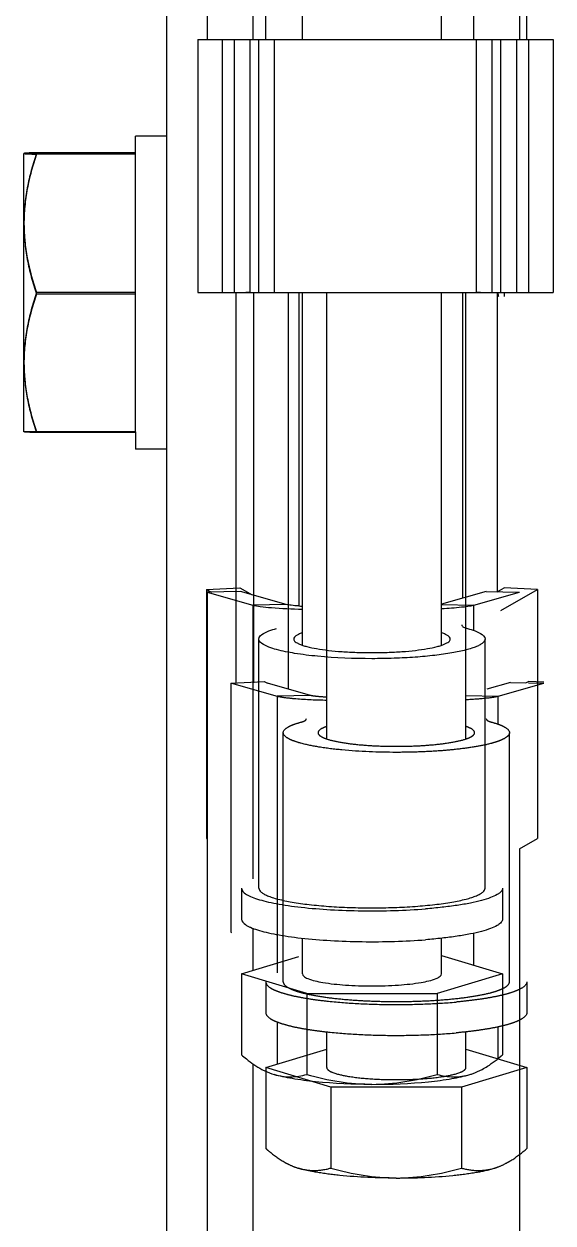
# Model space of a CAD drawing. Header units: millimetres. Extents: x 324 to 7054, y -67 to 2159.
# Drawn here: x 1455.8 to 1486.2, y 1458.5 to 1527.4 of the extents above; entities that cross this region are included whole.
import ezdxf

# ---------------------------------------------------------------- set-up
doc = ezdxf.new("R2010")
doc.units = ezdxf.units.MM
doc.header["$LTSCALE"] = 153.67
doc.linetypes.add('CENTER', pattern=[0.6, 0.375, -0.075, 0.075, -0.075])
doc.linetypes.add('DOT', pattern=[0.2, 0.1, -0.1])
doc.layers.get('0').update_dxf_attribs({"linetype": 'CONTINUOUS'})
doc.layers.add('00_BUW_DATUM', color=7, linetype='CONTINUOUS')
doc.layers.add('02___PRT_ALL_AXES', color=7, linetype='CONTINUOUS')

msp = doc.modelspace()

# ---------------------------------------------------------------- linework, layer by layer
at = {"linetype": 'Continuous'}
for p, q in [((1465.83046, 1526.51699), (1465.83046, 1511.97699)), ((1465.83046, 1526.51699), (1471.83471, 1526.51699)), ((1467.93777, 1511.97699), (1467.93777, 1526.51699)), ((1468.83476, 1511.97699), (1468.83476, 1526.51699)), ((1479.83471, 1526.51699), (1484.83905, 1526.51699)), ((1481.83476, 1511.97699), (1481.83476, 1526.51699)), ((1482.73174, 1526.51699), (1482.73174, 1511.97699)), ((1484.83905, 1526.51699), (1484.83905, 1511.97699)), ((1462.23476, 1519.54033), (1462.23476, 1519.97699)), ((1462.23476, 1511.53649), (1462.23476, 1512.42074)), ((1465.83046, 1511.97699), (1468.58955, 1511.97699)), ((1468.83476, 1511.97699), (1481.83476, 1511.97699)), ((1481.03476, 1511.97699), (1481.03476, 1494.42038)), ((1482.07996, 1511.97699), (1484.83905, 1511.97699)), ((1483.03476, 1511.97699), (1483.03476, 1494.79019)), ((1462.23476, 1503.97699), (1462.23476, 1504.42216)), ((1466.33046, 1494.92258), (1468.2461, 1495.02239)), ((1466.33046, 1494.92258), (1466.33047, 1480.60351)), ((1466.33046, 1494.92258), (1466.60651, 1494.76279)), ((1468.2461, 1495.02239), (1468.94782, 1494.61621)), ((1483.02277, 1494.79051), (1483.42341, 1495.02241)), ((1483.23174, 1493.7028), (1485.33905, 1494.9226)), ((1485.33905, 1494.9226), (1483.42341, 1495.02241)), ((1485.33905, 1494.9226), (1485.33907, 1480.60353)), ((1481.00434, 1492.87989), (1481.00805, 1492.84858)), ((1469.33477, 1477.75136), (1469.33476, 1492.07043)), ((1482.33477, 1477.75137), (1482.33476, 1492.07045)), ((1466.33047, 1480.60351), (1466.36484, 1480.58362)), ((1484.30467, 1480.00478), (1485.33907, 1480.60353)), ((1468.32923, 1472.82733), (1471.63476, 1473.82159)), ((1479.83478, 1473.88177), (1483.34033, 1472.82734)), ((1472.08198, 1471.69854), (1468.32923, 1472.82733)), ((1483.34033, 1472.82734), (1479.58753, 1471.69855)), ((1472.08198, 1471.69854), (1479.58753, 1471.69855))]:
    msp.add_line(p, q, dxfattribs=at)
at = {"linetype": 'CENTER'}
for p, q in [((1467.23046, 1526.51699), (1467.23046, 1511.97699)), ((1467.23046, 1526.51699), (1469.73689, 1526.51699)), ((1469.33777, 1511.97699), (1469.33777, 1526.51699)), ((1470.23476, 1511.97699), (1470.23476, 1526.51699)), ((1483.23476, 1511.97699), (1483.23476, 1526.51699)), ((1484.13174, 1526.51699), (1484.13174, 1511.97699)), ((1484.73689, 1526.51699), (1486.23905, 1526.51699)), ((1486.23905, 1526.51699), (1486.23905, 1511.97699)), ((1462.23476, 1519.48914), (1462.23476, 1519.94018)), ((1462.23476, 1511.46599), (1462.23476, 1512.33276)), ((1467.23046, 1511.97699), (1486.23905, 1511.97699)), ((1462.23476, 1503.93629), (1462.23476, 1504.38026)), ((1467.73046, 1489.53949), (1469.6461, 1489.6393)), ((1467.73046, 1489.53949), (1467.73047, 1475.22042)), ((1467.73046, 1489.53949), (1467.76162, 1489.52145)), ((1469.6461, 1489.6393), (1469.82446, 1489.53606)), ((1484.6767, 1489.55439), (1484.82341, 1489.63932)), ((1485.70812, 1489.59322), (1484.82341, 1489.63932)), ((1472.06146, 1487.46547), (1472.06517, 1487.49679)), ((1482.40434, 1487.4968), (1482.40805, 1487.46549)), ((1470.73477, 1472.36826), (1470.73476, 1486.68734)), ((1483.73477, 1472.36828), (1483.73476, 1486.68735)), ((1467.73047, 1475.22042), (1467.76484, 1475.20052)), ((1469.72923, 1467.44509), (1473.23478, 1468.49793)), ((1481.23478, 1468.49942), (1484.74033, 1467.4434)), ((1473.47776, 1466.31587), (1469.72923, 1467.44509)), ((1484.74033, 1467.4434), (1480.98332, 1466.31503)), ((1480.98332, 1466.31503), (1473.47776, 1466.31587))]:
    msp.add_line(p, q, dxfattribs=at)
at = {"linetype": 'DOT'}
for p, q in [((1462.23476, 1519.54033), (1462.23476, 1519.97699)), ((1462.23476, 1511.53649), (1462.23476, 1512.42074)), ((1462.23476, 1503.97699), (1462.23476, 1504.42216))]:
    msp.add_line(p, q, dxfattribs=at)
at = {"linetype": 'Continuous'}
for points, knots in [([(1469.33476, 1492.07043), (1469.33476, 1492.20653), (1469.58338, 1492.40016), (1469.93906, 1492.55261), (1470.20276, 1492.636), (1470.35057, 1492.67635)], [0, 0, 0, 0, 0.33454752, 0.62335594, 1, 1, 1, 1]), ([(1481.00805, 1492.84858), (1481.01213, 1492.83129), (1481.03921, 1492.7944), (1481.14223, 1492.72874), (1481.24308, 1492.69707), (1481.31894, 1492.67636)], [0, 0, 0, 0, 0.14582615, 0.35430269, 1, 1, 1, 1]), ([(1481.31894, 1492.67636), (1481.46674, 1492.63602), (1481.73041, 1492.55264), (1482.08609, 1492.40019), (1482.33469, 1492.2066), (1482.33475, 1492.0705)], [0, 0, 0, 0, 0.3766196, 0.6654397, 1, 1, 1, 1]), ([(1470.35057, 1491.46451), (1470.20276, 1491.50486), (1469.93906, 1491.58825), (1469.58338, 1491.7407), (1469.33476, 1491.93433), (1469.33476, 1492.07043)], [0, 0, 0, 0, 0.37664403, 0.66545244, 1, 1, 1, 1]), ([(1471.82158, 1492.42396), (1471.75, 1492.39946), (1471.62305, 1492.34956), (1471.44513, 1492.25613), (1471.33475, 1492.14363), (1471.33477, 1492.07042)], [0, 0, 0, 0, 0.3645103, 0.64723301, 1, 1, 1, 1]), ([(1471.33477, 1492.07042), (1471.33478, 1492.01199), (1471.40667, 1491.91865), (1471.53653, 1491.83561), (1471.68744, 1491.76378), (1471.87653, 1491.69619), (1472.20044, 1491.60377), (1472.69018, 1491.50487), (1473.36471, 1491.41136), (1474.13362, 1491.34169), (1474.96757, 1491.2986), (1475.54207, 1491.28897), (1475.83476, 1491.28897)], [0, 0, 0, 0, 0.03749834, 0.0654321, 0.10081177, 0.14384432, 0.19441179, 0.31679042, 0.46415101, 0.63130928, 0.81214926, 1, 1, 1, 1]), ([(1482.33475, 1492.0705), (1482.33476, 1492.03218), (1482.30666, 1491.94565), (1482.20246, 1491.83549), (1482.04282, 1491.73), (1481.82567, 1491.62804), (1481.55227, 1491.52975), (1481.08453, 1491.39655), (1480.37706, 1491.25349), (1479.40274, 1491.11847), (1478.29205, 1491.01781), (1477.08741, 1490.95557), (1476.25754, 1490.94165), (1475.83476, 1490.94165)], [0, 0, 0, 0, 0.01701453, 0.0383369, 0.06624434, 0.10158998, 0.14458089, 0.1951047, 0.31737342, 0.46460634, 0.63162091, 0.81230853, 1, 1, 1, 1]), ([(1475.83476, 1491.28897), (1476.12744, 1491.28897), (1476.70194, 1491.29861), (1477.53589, 1491.34169), (1478.3048, 1491.41136), (1478.97934, 1491.50488), (1479.46907, 1491.60378), (1479.79298, 1491.6962), (1479.98207, 1491.76379), (1480.13298, 1491.83562), (1480.26284, 1491.91866), (1480.33474, 1492.012), (1480.33475, 1492.07043)], [0, 0, 0, 0, 0.1878507, 0.3686907, 0.53584901, 0.68320966, 0.80558832, 0.85615578, 0.89918831, 0.93456795, 0.96250169, 1, 1, 1, 1]), ([(1480.33475, 1492.07043), (1480.33476, 1492.14365), (1480.22438, 1492.25614), (1480.04646, 1492.34957), (1479.91951, 1492.39947), (1479.84793, 1492.42397)], [0, 0, 0, 0, 0.35276715, 0.63548977, 1, 1, 1, 1]), ([(1475.83476, 1490.94165), (1474.791, 1490.94164), (1473.30248, 1490.99823), (1471.47517, 1491.21852), (1470.69183, 1491.37137), (1470.35057, 1491.46451)], [0, 0, 0, 0, 0.5672338, 0.8077594, 1, 1, 1, 1]), ([(1469.33478, 1477.75141), (1469.33477, 1477.71309), (1469.36287, 1477.62656), (1469.46707, 1477.5164), (1469.62671, 1477.41091), (1469.84386, 1477.30895), (1470.11726, 1477.21066), (1470.585, 1477.07746), (1471.29247, 1476.9344), (1472.26679, 1476.79939), (1473.37748, 1476.69873), (1474.58212, 1476.6365), (1475.41199, 1476.62257), (1475.83477, 1476.62257)], [0, 0, 0, 0, 0.01701453, 0.0383369, 0.06624434, 0.10158998, 0.14458088, 0.1951047, 0.31737341, 0.46460633, 0.6316209, 0.81230852, 1, 1, 1, 1]), ([(1475.83477, 1476.62257), (1476.25756, 1476.62257), (1477.08743, 1476.6365), (1478.29207, 1476.69873), (1479.40277, 1476.7994), (1480.37708, 1476.93441), (1481.08455, 1477.07748), (1481.55229, 1477.21068), (1481.8257, 1477.30896), (1482.04284, 1477.41093), (1482.20248, 1477.51642), (1482.30668, 1477.62658), (1482.33478, 1477.7131), (1482.33477, 1477.75143)], [0, 0, 0, 0, 0.18769122, 0.36837902, 0.53539402, 0.68262742, 0.80489626, 0.85541999, 0.89841064, 0.93375609, 0.96166332, 0.98298555, 1, 1, 1, 1]), ([(1471.83482, 1472.82733), (1471.83482, 1472.7754), (1471.93271, 1472.65065), (1472.32834, 1472.47111), (1473.14144, 1472.29264), (1474.37671, 1472.16352), (1475.3242, 1472.13269), (1475.83477, 1472.13269)], [0, 0, 0, 0, 0.03752156, 0.10068817, 0.31646394, 0.63108902, 1, 1, 1, 1]), ([(1475.83477, 1472.13269), (1476.34534, 1472.13269), (1477.29283, 1472.16352), (1478.52811, 1472.29264), (1479.34122, 1472.47112), (1479.73685, 1472.65066), (1479.83474, 1472.77541), (1479.83474, 1472.82734)], [0, 0, 0, 0, 0.36891052, 0.68353575, 0.89931181, 0.96247849, 1, 1, 1, 1])]:
    msp.add_open_spline(points, degree=3, knots=knots, dxfattribs=at)
at = {"linetype": 'CENTER'}
for points, knots in [([(1470.73476, 1486.68734), (1470.73476, 1486.82344), (1470.98338, 1487.01707), (1471.33906, 1487.16952), (1471.60276, 1487.25291), (1471.75057, 1487.29326)], [0, 0, 0, 0, 0.33454752, 0.62335594, 1, 1, 1, 1]), ([(1471.75057, 1487.29326), (1471.82643, 1487.31396), (1471.92728, 1487.34563), (1472.0303, 1487.41129), (1472.05738, 1487.44819), (1472.06146, 1487.46547)], [0, 0, 0, 0, 0.64569727, 0.85417383, 1, 1, 1, 1]), ([(1473.22158, 1487.04087), (1473.15, 1487.01637), (1473.02305, 1486.96647), (1472.84513, 1486.87304), (1472.73475, 1486.76054), (1472.73477, 1486.68732)], [0, 0, 0, 0, 0.3645103, 0.64723301, 1, 1, 1, 1]), ([(1481.73475, 1486.68734), (1481.73476, 1486.76056), (1481.62438, 1486.87305), (1481.44646, 1486.96648), (1481.31951, 1487.01637), (1481.24793, 1487.04088)], [0, 0, 0, 0, 0.35276715, 0.63548977, 1, 1, 1, 1]), ([(1482.40805, 1487.46549), (1482.41213, 1487.4482), (1482.43921, 1487.41131), (1482.54223, 1487.34565), (1482.64308, 1487.31398), (1482.71894, 1487.29327)], [0, 0, 0, 0, 0.14582615, 0.35430269, 1, 1, 1, 1]), ([(1482.71894, 1487.29327), (1482.86674, 1487.25293), (1483.13041, 1487.16954), (1483.48609, 1487.0171), (1483.73469, 1486.82351), (1483.73475, 1486.68741)], [0, 0, 0, 0, 0.3766196, 0.6654397, 1, 1, 1, 1]), ([(1471.75057, 1486.08142), (1471.60276, 1486.12177), (1471.33906, 1486.20516), (1470.98338, 1486.35761), (1470.73476, 1486.55124), (1470.73476, 1486.68734)], [0, 0, 0, 0, 0.37664403, 0.66545244, 1, 1, 1, 1]), ([(1472.73477, 1486.68732), (1472.73478, 1486.61393), (1472.84564, 1486.50124), (1473.02411, 1486.40774), (1473.15147, 1486.35776), (1473.22326, 1486.33323)], [0, 0, 0, 0, 0.35263144, 0.63547441, 1, 1, 1, 1]), ([(1473.22326, 1486.33323), (1473.45241, 1486.25495), (1474.00425, 1486.13102), (1474.93697, 1486.00445), (1476.04147, 1485.92415), (1476.82712, 1485.90587), (1477.23476, 1485.90588)], [0, 0, 0, 0, 0.17953197, 0.41757675, 0.69777783, 1, 1, 1, 1]), ([(1483.73475, 1486.68741), (1483.73476, 1486.64909), (1483.70666, 1486.56256), (1483.60246, 1486.4524), (1483.44282, 1486.34691), (1483.22567, 1486.24495), (1482.95227, 1486.14666), (1482.48453, 1486.01346), (1481.77706, 1485.8704), (1480.80274, 1485.73538), (1479.69205, 1485.63472), (1478.48741, 1485.57248), (1477.65754, 1485.55856), (1477.23476, 1485.55855)], [0, 0, 0, 0, 0.01701453, 0.0383369, 0.06624434, 0.10158998, 0.14458089, 0.1951047, 0.31737342, 0.46460634, 0.63162091, 0.81230853, 1, 1, 1, 1]), ([(1477.23476, 1485.90588), (1477.6424, 1485.90588), (1478.42804, 1485.92415), (1479.53255, 1486.00446), (1480.46528, 1486.13103), (1481.01711, 1486.25497), (1481.24626, 1486.33325)], [0, 0, 0, 0, 0.30222276, 0.58242424, 0.82046892, 1, 1, 1, 1]), ([(1481.24626, 1486.33325), (1481.31805, 1486.35778), (1481.44541, 1486.40775), (1481.62388, 1486.50126), (1481.73473, 1486.61394), (1481.73475, 1486.68734)], [0, 0, 0, 0, 0.36452472, 0.64736722, 1, 1, 1, 1]), ([(1477.23476, 1485.55855), (1476.191, 1485.55855), (1474.70248, 1485.61514), (1472.87517, 1485.83543), (1472.09183, 1485.98827), (1471.75057, 1486.08142)], [0, 0, 0, 0, 0.5672338, 0.8077594, 1, 1, 1, 1]), ([(1470.73478, 1472.36832), (1470.73477, 1472.33), (1470.76287, 1472.24347), (1470.86707, 1472.13331), (1471.02671, 1472.02782), (1471.24386, 1471.92586), (1471.51726, 1471.82757), (1471.985, 1471.69437), (1472.69247, 1471.55131), (1473.66679, 1471.4163), (1474.77748, 1471.31564), (1475.98212, 1471.25341), (1476.81199, 1471.23948), (1477.23477, 1471.23948)], [0, 0, 0, 0, 0.01701453, 0.0383369, 0.06624434, 0.10158998, 0.14458088, 0.1951047, 0.31737341, 0.46460633, 0.6316209, 0.81230852, 1, 1, 1, 1]), ([(1477.23477, 1471.23948), (1477.65756, 1471.23948), (1478.48743, 1471.25341), (1479.69207, 1471.31564), (1480.80277, 1471.41631), (1481.77708, 1471.55132), (1482.48455, 1471.69439), (1482.95229, 1471.82759), (1483.2257, 1471.92587), (1483.44284, 1472.02784), (1483.60248, 1472.13333), (1483.70668, 1472.24349), (1483.73478, 1472.33001), (1483.73477, 1472.36834)], [0, 0, 0, 0, 0.18769122, 0.36837902, 0.53539402, 0.68262742, 0.80489626, 0.85541999, 0.89841064, 0.93375609, 0.96166332, 0.98298555, 1, 1, 1, 1]), ([(1473.23482, 1467.44424), (1473.23481, 1467.39234), (1473.33261, 1467.26765), (1473.72793, 1467.08815), (1474.54044, 1466.90972), (1475.77494, 1466.78056), (1476.72186, 1466.74966), (1477.23217, 1466.7496)], [0, 0, 0, 0, 0.03752568, 0.10068687, 0.31643755, 0.63104918, 1, 1, 1, 1]), ([(1477.23217, 1466.7496), (1477.74301, 1466.74955), (1478.69105, 1466.7803), (1479.92711, 1466.90938), (1480.74081, 1467.0879), (1481.13674, 1467.26748), (1481.23474, 1467.39229), (1481.23474, 1467.44425)], [0, 0, 0, 0, 0.36887065, 0.68350931, 0.89931049, 0.9624826, 1, 1, 1, 1])]:
    msp.add_open_spline(points, degree=3, knots=knots, dxfattribs=at)
at = {"layer": '00_BUW_DATUM', "linetype": 'Continuous'}
for p, q in [((1471.83471, 1526.51699), (1471.83471, 1529.93722)), ((1479.83471, 1526.51699), (1479.83471, 1529.93723)), ((1462.23476, 1519.97699), (1462.23476, 1520.97699)), ((1464.03476, 1520.97699), (1462.23476, 1520.97699)), ((1455.83476, 1503.97699), (1455.83476, 1519.97699)), ((1455.83476, 1519.97699), (1462.23476, 1519.97699)), ((1462.23476, 1512.42074), (1462.23476, 1519.54033)), ((1462.23476, 1511.97699), (1456.54929, 1511.97699)), ((1471.83476, 1491.71734), (1471.83473, 1511.97699)), ((1479.83476, 1491.71736), (1479.83473, 1511.97699)), ((1462.23476, 1504.42216), (1462.23476, 1511.53649)), ((1462.23476, 1503.97699), (1455.83476, 1503.97699)), ((1462.23476, 1503.97699), (1462.23476, 1502.97699)), ((1464.03476, 1502.97699), (1462.23476, 1502.97699)), ((1468.33477, 1477.75135), (1468.33478, 1475.9787)), ((1483.33477, 1477.75137), (1483.33478, 1475.97872)), ((1471.83478, 1472.82733), (1471.83478, 1474.87703)), ((1479.83478, 1472.82734), (1479.83478, 1474.8785)), ((1468.32923, 1472.82733), (1468.32923, 1468.1796)), ((1483.34033, 1472.82734), (1483.34034, 1468.17961)), ((1472.08198, 1471.69854), (1472.08199, 1467.05081)), ((1479.58753, 1471.69855), (1479.58754, 1467.05081))]:
    msp.add_line(p, q, dxfattribs=at)
at = {"layer": '00_BUW_DATUM', "linetype": 'CENTER'}
for p, q in [((1469.73689, 1526.51699), (1469.73689, 1528.31699)), ((1484.73689, 1526.51699), (1484.73689, 1528.31699)), ((1469.73689, 1526.51699), (1484.73689, 1526.51699)), ((1462.23476, 1519.93566), (1462.23476, 1520.97699)), ((1464.03476, 1520.97699), (1462.23476, 1520.97699)), ((1455.83476, 1503.97731), (1455.83476, 1519.97668)), ((1462.23476, 1520.0177), (1456.54929, 1520.0177)), ((1462.23476, 1519.93566), (1456.54929, 1519.93566)), ((1462.23476, 1512.33276), (1462.23476, 1519.48914)), ((1462.23476, 1511.89496), (1456.54929, 1511.89496)), ((1473.23476, 1486.33425), (1473.23472, 1511.97699)), ((1481.23476, 1486.33427), (1481.23472, 1511.97699)), ((1483.43476, 1511.97699), (1483.43476, 1511.76064)), ((1462.23476, 1504.38026), (1462.23476, 1511.46599)), ((1462.23476, 1503.93629), (1456.54929, 1503.93629)), ((1462.23476, 1503.93629), (1462.23476, 1502.97699)), ((1464.03476, 1502.97699), (1462.23476, 1502.97699)), ((1469.73477, 1472.36826), (1469.73478, 1470.59561)), ((1484.73477, 1472.36828), (1484.73478, 1470.59563)), ((1473.23478, 1467.44424), (1473.23478, 1469.49538)), ((1481.23478, 1467.44425), (1481.23478, 1469.49407)), ((1469.72923, 1467.44509), (1469.72923, 1462.79735)), ((1484.74033, 1467.4434), (1484.74034, 1462.79567)), ((1473.47776, 1466.31587), (1473.47777, 1461.66814)), ((1480.98332, 1466.31503), (1480.98332, 1461.6673))]:
    msp.add_line(p, q, dxfattribs=at)
at = {"layer": '00_BUW_DATUM', "linetype": 'DOT'}
for p, q in [((1462.23476, 1519.97699), (1462.23476, 1520.97699)), ((1464.03476, 1520.97699), (1462.23476, 1520.97699)), ((1455.83476, 1503.97699), (1455.83476, 1519.97699)), ((1455.83476, 1519.97699), (1462.23476, 1519.97699)), ((1462.23476, 1512.42074), (1462.23476, 1519.54033)), ((1462.23476, 1511.97699), (1456.54929, 1511.97699)), ((1462.23476, 1504.42216), (1462.23476, 1511.53649)), ((1462.23476, 1503.97699), (1455.83476, 1503.97699)), ((1462.23476, 1503.97699), (1462.23476, 1502.97699)), ((1464.03476, 1502.97699), (1462.23476, 1502.97699))]:
    msp.add_line(p, q, dxfattribs=at)
at = {"layer": '00_BUW_DATUM', "linetype": 'CENTER'}
msp.add_arc((1467.60311, 1508.35143), 15.88485, 12.396846, 13.1836698, dxfattribs=at)
for points, knots in [([(1456.54929, 1520.0177), (1456.4508, 1520.01467), (1456.31125, 1520.01011), (1456.1376, 1520.0029), (1456.03379, 1519.99813), (1455.95321, 1519.9926), (1455.88883, 1519.98914), (1455.85964, 1519.98225), (1455.83476, 1519.98116), (1455.83476, 1519.97668)], [0, 0, 0, 0, 0.4124246, 0.58385824, 0.72874219, 0.84460565, 0.92934839, 0.98123814, 1, 1, 1, 1]), ([(1455.83476, 1519.97668), (1455.83476, 1519.9722), (1455.85964, 1519.9711), (1455.88882, 1519.96422), (1455.95321, 1519.96075), (1456.03378, 1519.95523), (1456.13759, 1519.95045), (1456.31125, 1519.94324), (1456.4508, 1519.93869), (1456.54929, 1519.93566)], [0, 0, 0, 0, 0.01874258, 0.07065572, 0.15537179, 0.27125625, 0.41612943, 0.58756745, 1, 1, 1, 1]), ([(1456.54929, 1519.93566), (1456.33358, 1519.28524), (1455.97238, 1517.96371), (1455.83476, 1516.59566), (1455.83476, 1515.91531)], [0, 0, 0, 0, 0.50179362, 1, 1, 1, 1]), ([(1455.83476, 1515.91531), (1455.83476, 1515.23497), (1455.97239, 1513.86692), (1456.33358, 1512.54538), (1456.54929, 1511.89496)], [0, 0, 0, 0, 0.49819782, 1, 1, 1, 1]), ([(1456.54929, 1511.89496), (1456.33366, 1511.25141), (1455.97249, 1509.94375), (1455.83476, 1508.5891), (1455.83476, 1507.91562)], [0, 0, 0, 0, 0.50193738, 1, 1, 1, 1]), ([(1455.83476, 1507.91562), (1455.83476, 1507.24216), (1455.97249, 1505.88751), (1456.33365, 1504.57985), (1456.54929, 1503.93629)], [0, 0, 0, 0, 0.49805406, 1, 1, 1, 1]), ([(1456.54929, 1503.93629), (1456.4508, 1503.93932), (1456.31125, 1503.94387), (1456.1376, 1503.95108), (1456.03379, 1503.95586), (1455.95321, 1503.96139), (1455.88883, 1503.96485), (1455.85964, 1503.97174), (1455.83476, 1503.97283), (1455.83476, 1503.97731)], [0, 0, 0, 0, 0.41242461, 0.58385825, 0.72874221, 0.84460568, 0.92934841, 0.98123815, 1, 1, 1, 1]), ([(1469.73477, 1472.36825), (1469.73479, 1472.23154), (1469.90889, 1472.07409), (1470.1204, 1471.95348), (1470.35839, 1471.84198), (1470.72477, 1471.71487), (1471.24613, 1471.57835), (1471.86408, 1471.4542), (1472.56942, 1471.34399), (1473.64871, 1471.21421), (1475.12279, 1471.10438), (1476.97163, 1471.05289), (1478.83749, 1471.08195), (1480.07182, 1471.15695), (1480.67023, 1471.2105)], [0, 0, 0, 0, 0.03654501, 0.0506085, 0.06689788, 0.10622129, 0.15435842, 0.21076626, 0.27467289, 0.34513634, 0.50131283, 0.66959993, 0.83939827, 1, 1, 1, 1]), ([(1484.73477, 1472.3683), (1484.73479, 1472.2185), (1484.53117, 1472.05172), (1484.29367, 1471.92546), (1484.02162, 1471.80719), (1483.60486, 1471.67365), (1483.01345, 1471.53173), (1482.3154, 1471.40482), (1481.52265, 1471.29479), (1480.96319, 1471.23672), (1480.67023, 1471.2105)], [0, 0, 0, 0, 0.10350696, 0.14432603, 0.19178041, 0.30660462, 0.44714139, 0.6114172, 0.79676399, 1, 1, 1, 1]), ([(1469.73478, 1470.5956), (1469.73479, 1470.45889), (1469.9089, 1470.30144), (1470.1204, 1470.18083), (1470.35839, 1470.06933), (1470.72477, 1469.94222), (1471.24613, 1469.8057), (1471.86408, 1469.68155), (1472.56942, 1469.57134), (1473.64872, 1469.44156), (1475.12279, 1469.33173), (1476.97163, 1469.28024), (1478.83749, 1469.3093), (1480.07183, 1469.3843), (1480.67023, 1469.43785)], [0, 0, 0, 0, 0.03654501, 0.0506085, 0.06689788, 0.10622129, 0.15435842, 0.21076626, 0.27467289, 0.34513634, 0.50131283, 0.66959993, 0.83939827, 1, 1, 1, 1]), ([(1484.73478, 1470.59565), (1484.73479, 1470.44585), (1484.53117, 1470.27907), (1484.29367, 1470.15281), (1484.02162, 1470.03454), (1483.60487, 1469.901), (1483.01345, 1469.75908), (1482.31541, 1469.63217), (1481.52265, 1469.52214), (1480.96319, 1469.46407), (1480.67023, 1469.43785)], [0, 0, 0, 0, 0.10350696, 0.14432603, 0.19178041, 0.30660462, 0.44714139, 0.6114172, 0.79676399, 1, 1, 1, 1]), ([(1469.72923, 1462.79735), (1469.82416, 1462.71472), (1470.19304, 1462.40542), (1470.59004, 1462.12654), (1470.90289, 1461.95715)], [0, 0, 0, 0, 0.26131273, 1, 1, 1, 1]), ([(1483.56847, 1461.95815), (1483.66934, 1462.01276), (1484.08335, 1462.25783), (1484.46396, 1462.5557), (1484.74034, 1462.79567)], [0, 0, 0, 0, 0.23859567, 1, 1, 1, 1]), ([(1470.90289, 1461.95715), (1470.96039, 1461.92601), (1471.18616, 1461.81012), (1471.42312, 1461.71535), (1471.6035, 1461.66101)], [0, 0, 0, 0, 0.2576764, 1, 1, 1, 1]), ([(1471.6035, 1461.66101), (1471.90873, 1461.56906), (1472.54644, 1461.4812), (1473.176, 1461.58727), (1473.47777, 1461.66814)], [0, 0, 0, 0, 0.50503777, 1, 1, 1, 1]), ([(1477.23055, 1461.09598), (1476.14623, 1461.0961), (1474.6068, 1461.15634), (1472.73195, 1461.3946), (1471.94128, 1461.55926), (1471.6035, 1461.66101)], [0, 0, 0, 0, 0.57384416, 0.81330318, 1, 1, 1, 1]), ([(1477.23055, 1461.09598), (1478.31522, 1461.09586), (1479.85546, 1461.15582), (1481.73174, 1461.39364), (1482.52343, 1461.55812), (1482.86183, 1461.65975)], [0, 0, 0, 0, 0.57362766, 0.81314372, 1, 1, 1, 1]), ([(1480.98332, 1461.6673), (1481.28579, 1461.58636), (1481.91673, 1461.4802), (1482.55585, 1461.56785), (1482.86183, 1461.65975)], [0, 0, 0, 0, 0.49496192, 1, 1, 1, 1]), ([(1482.86183, 1461.65975), (1482.92138, 1461.67763), (1483.16438, 1461.7583), (1483.39807, 1461.86589), (1483.56847, 1461.95815)], [0, 0, 0, 0, 0.24292099, 1, 1, 1, 1])]:
    msp.add_open_spline(points, degree=3, knots=knots, dxfattribs=at)
at = {"layer": '00_BUW_DATUM', "linetype": 'Continuous'}
for points, knots in [([(1456.54929, 1519.97699), (1456.33362, 1519.32998), (1455.97243, 1518.01533), (1455.83476, 1516.65393), (1455.83476, 1515.97699)], [0, 0, 0, 0, 0.50186442, 1, 1, 1, 1]), ([(1455.83476, 1515.97699), (1455.83476, 1515.30006), (1455.97244, 1513.93867), (1456.33361, 1512.62401), (1456.54929, 1511.97699)], [0, 0, 0, 0, 0.49812702, 1, 1, 1, 1]), ([(1456.54929, 1511.97699), (1456.33362, 1511.32998), (1455.97243, 1510.01533), (1455.83476, 1508.65393), (1455.83476, 1507.97699)], [0, 0, 0, 0, 0.50186442, 1, 1, 1, 1]), ([(1455.83476, 1507.97699), (1455.83476, 1507.30006), (1455.97244, 1505.93867), (1456.33361, 1504.62401), (1456.54929, 1503.97699)], [0, 0, 0, 0, 0.49812702, 1, 1, 1, 1]), ([(1468.33477, 1477.75137), (1468.33476, 1477.61927), (1468.49874, 1477.46537), (1468.70108, 1477.34684), (1468.9272, 1477.23785), (1469.27595, 1477.11319), (1469.77272, 1476.97881), (1470.36237, 1476.85592), (1471.03658, 1476.74598), (1472.07184, 1476.61489), (1473.49239, 1476.50048), (1475.28458, 1476.43933), (1477.11061, 1476.45471), (1478.32539, 1476.51764), (1478.91851, 1476.5641)], [0, 0, 0, 0, 0.03645453, 0.05035147, 0.06642347, 0.1051819, 0.15262107, 0.20825262, 0.2713652, 0.34108235, 0.49619141, 0.66445567, 0.83581543, 1, 1, 1, 1]), ([(1483.33477, 1477.75136), (1483.33477, 1477.7196), (1483.31941, 1477.65097), (1483.25636, 1477.55595), (1483.15689, 1477.46431), (1482.95874, 1477.33398), (1482.61463, 1477.18491), (1482.09767, 1477.02693), (1481.45361, 1476.88215), (1480.69542, 1476.75373), (1479.83792, 1476.64478), (1479.23401, 1476.58882), (1478.91851, 1476.5641)], [0, 0, 0, 0, 0.0202179, 0.04341257, 0.07158659, 0.10580433, 0.19398237, 0.30903844, 0.44977408, 0.61392335, 0.79850326, 1, 1, 1, 1]), ([(1468.33478, 1475.97872), (1468.33476, 1475.84662), (1468.49874, 1475.69272), (1468.70108, 1475.57419), (1468.92721, 1475.4652), (1469.27595, 1475.34054), (1469.77272, 1475.20616), (1470.36238, 1475.08327), (1471.03658, 1474.97333), (1472.07184, 1474.84224), (1473.49239, 1474.72783), (1475.28458, 1474.66668), (1477.11062, 1474.68206), (1478.32539, 1474.74499), (1478.91851, 1474.79145)], [0, 0, 0, 0, 0.03645453, 0.05035147, 0.06642347, 0.1051819, 0.15262107, 0.20825262, 0.2713652, 0.34108235, 0.49619141, 0.66445567, 0.83581543, 1, 1, 1, 1]), ([(1483.33478, 1475.97871), (1483.33477, 1475.94695), (1483.31941, 1475.87832), (1483.25636, 1475.7833), (1483.1569, 1475.69166), (1482.95874, 1475.56133), (1482.61464, 1475.41226), (1482.09767, 1475.25428), (1481.45361, 1475.1095), (1480.69543, 1474.98108), (1479.83792, 1474.87213), (1479.23402, 1474.81617), (1478.91851, 1474.79145)], [0, 0, 0, 0, 0.0202179, 0.04341257, 0.07158659, 0.10580433, 0.19398237, 0.30903844, 0.44977408, 0.61392335, 0.79850326, 1, 1, 1, 1]), ([(1468.32923, 1468.1796), (1468.42409, 1468.09713), (1468.79277, 1467.78836), (1469.18946, 1467.50995), (1469.502, 1467.34072)], [0, 0, 0, 0, 0.26126555, 1, 1, 1, 1]), ([(1482.16758, 1467.34076), (1482.26853, 1467.39541), (1482.68295, 1467.6408), (1483.0638, 1467.9392), (1483.34034, 1468.17961)], [0, 0, 0, 0, 0.23854835, 1, 1, 1, 1]), ([(1469.502, 1467.34072), (1469.55975, 1467.30945), (1469.78647, 1467.19308), (1470.02445, 1467.09796), (1470.20561, 1467.04347)], [0, 0, 0, 0, 0.25768512, 1, 1, 1, 1]), ([(1470.20561, 1467.04347), (1470.51121, 1466.95155), (1471.14962, 1466.86377), (1471.77986, 1466.9699), (1472.08199, 1467.05081)], [0, 0, 0, 0, 0.50503067, 1, 1, 1, 1]), ([(1475.83476, 1466.47907), (1474.75027, 1466.47907), (1473.21044, 1466.53917), (1471.33488, 1466.77721), (1470.5437, 1466.94177), (1470.20561, 1467.04347)], [0, 0, 0, 0, 0.5737365, 0.81322391, 1, 1, 1, 1]), ([(1475.83476, 1466.47907), (1476.91926, 1466.47907), (1478.4591, 1466.53917), (1480.33466, 1466.77722), (1481.12585, 1466.94178), (1481.46394, 1467.04347)], [0, 0, 0, 0, 0.57373526, 0.81322294, 1, 1, 1, 1]), ([(1479.58754, 1467.05081), (1479.88965, 1466.96991), (1480.51991, 1466.86381), (1481.15833, 1466.95155), (1481.46394, 1467.04347)], [0, 0, 0, 0, 0.49495485, 1, 1, 1, 1]), ([(1481.46394, 1467.04347), (1481.52323, 1467.06131), (1481.7652, 1467.14172), (1481.99789, 1467.24888), (1482.16758, 1467.34076)], [0, 0, 0, 0, 0.24292792, 1, 1, 1, 1])]:
    msp.add_open_spline(points, degree=3, knots=knots, dxfattribs=at)
at = {"layer": '00_BUW_DATUM', "linetype": 'DOT'}
for points, knots in [([(1456.54929, 1519.97699), (1456.33362, 1519.32998), (1455.97243, 1518.01533), (1455.83476, 1516.65393), (1455.83476, 1515.97699)], [0, 0, 0, 0, 0.50186442, 1, 1, 1, 1]), ([(1455.83476, 1515.97699), (1455.83476, 1515.30006), (1455.97244, 1513.93867), (1456.33361, 1512.62401), (1456.54929, 1511.97699)], [0, 0, 0, 0, 0.49812702, 1, 1, 1, 1]), ([(1456.54929, 1511.97699), (1456.33362, 1511.32998), (1455.97243, 1510.01533), (1455.83476, 1508.65393), (1455.83476, 1507.97699)], [0, 0, 0, 0, 0.50186442, 1, 1, 1, 1]), ([(1455.83476, 1507.97699), (1455.83476, 1507.30006), (1455.97244, 1505.93867), (1456.33361, 1504.62401), (1456.54929, 1503.97699)], [0, 0, 0, 0, 0.49812702, 1, 1, 1, 1])]:
    msp.add_open_spline(points, degree=3, knots=knots, dxfattribs=at)
at = {"layer": '00_BUW_DATUM', "linetype": 'Continuous'}
for points in [[(1472.08199, 1467.05081), (1473.29912, 1466.70479), (1474.5694, 1466.47907), (1475.83476, 1466.47907)], [(1475.83476, 1466.47907), (1477.10012, 1466.47907), (1478.37041, 1466.70479), (1479.58754, 1467.05081)]]:
    msp.add_open_spline(points, degree=3, dxfattribs=at)
at = {"layer": '00_BUW_DATUM', "linetype": 'CENTER'}
for points in [[(1473.47777, 1461.66814), (1474.69488, 1461.32199), (1475.96517, 1461.09613), (1477.23055, 1461.09598)], [(1477.23055, 1461.09598), (1478.49588, 1461.09584), (1479.76618, 1461.32141), (1480.98332, 1461.6673)]]:
    msp.add_open_spline(points, degree=3, dxfattribs=at)
at = {"layer": '02___PRT_ALL_AXES', "linetype": 'Continuous'}
for p, q in [((1466.36484, 1709.56174), (1466.36484, 1526.51699)), ((1484.30467, 1709.56174), (1484.30467, 1526.51699)), ((1464.03476, 1671.97699), (1464.03476, 1351.97699)), ((1468.98946, 1530.50738), (1468.98946, 1526.51699)), ((1481.68005, 1526.51699), (1481.68005, 1530.22203)), ((1468.83476, 1511.97699), (1468.58955, 1511.97699)), ((1469.03476, 1511.97699), (1469.03476, 1494.59142)), ((1471.63476, 1511.97699), (1471.63476, 1493.96942)), ((1482.07996, 1511.97699), (1481.83476, 1511.97699)), ((1468.27745, 1494.80731), (1466.36484, 1494.75635)), ((1466.36484, 1494.75635), (1466.36484, 1314.39225)), ((1466.36484, 1494.75635), (1468.98946, 1494.00814)), ((1470.90207, 1494.0591), (1468.27745, 1494.80731)), ((1482.39206, 1494.80731), (1479.83475, 1494.07829)), ((1481.68005, 1494.00814), (1484.30467, 1494.75635)), ((1482.39206, 1494.80731), (1484.30467, 1494.75635)), ((1470.90207, 1494.0591), (1468.98946, 1494.00814)), ((1468.98946, 1494.00814), (1468.98946, 1478.28241)), ((1479.83475, 1494.05731), (1481.68005, 1494.00814)), ((1481.68005, 1492.55884), (1481.68005, 1494.00814)), ((1484.30467, 1480.00478), (1484.30467, 1314.39225)), ((1468.98946, 1475.44969), (1468.98946, 1473.02592)), ((1481.68005, 1473.32674), (1481.68005, 1475.1642)), ((1468.98946, 1467.66072), (1468.98946, 1305.80751))]:
    msp.add_line(p, q, dxfattribs=at)
at = {"layer": '02___PRT_ALL_AXES', "linetype": 'DOT'}
msp.add_line((1464.03476, 1671.97699), (1464.03476, 1351.97699), dxfattribs=at)
at = {"layer": '02___PRT_ALL_AXES', "linetype": 'CENTER'}
for p, q in [((1464.03476, 1671.97699), (1464.03476, 1351.97699)), ((1468.03476, 1489.527), (1468.03476, 1511.97699)), ((1469.03476, 1511.97699), (1469.03476, 1489.56084)), ((1471.03476, 1489.19103), (1471.03476, 1511.97699)), ((1467.76484, 1489.527), (1470.38946, 1488.77879)), ((1472.30207, 1488.82976), (1469.82446, 1489.53606)), ((1483.79206, 1489.57797), (1482.43476, 1489.19103)), ((1483.08005, 1488.77879), (1485.70467, 1489.527)), ((1483.79206, 1489.57797), (1484.6767, 1489.55439)), ((1484.82104, 1489.55055), (1485.70467, 1489.527)), ((1472.30207, 1488.82976), (1470.38946, 1488.77879)), ((1470.38946, 1488.77879), (1470.38946, 1472.89726)), ((1481.23475, 1488.82796), (1483.08005, 1488.77879)), ((1483.08005, 1487.17575), (1483.08005, 1488.77879)), ((1470.38946, 1470.0648), (1470.38946, 1467.64338)), ((1483.08005, 1467.94355), (1483.08005, 1469.78142))]:
    msp.add_line(p, q, dxfattribs=at)
at = {"layer": '02___PRT_ALL_AXES', "linetype": 'Continuous'}
msp.add_arc((1472.49912, 1507.60109), 13.65915, 266.3696617, 267.2030313, dxfattribs=at)
for points, knots in [([(1471.83163, 1493.77213), (1471.23906, 1493.78523), (1470.42969, 1493.81595), (1469.48329, 1493.91215), (1469.12714, 1493.96889), (1468.98946, 1494.00814)], [0, 0, 0, 0, 0.62266724, 0.8495944, 1, 1, 1, 1]), ([(1471.63424, 1493.96935), (1471.48411, 1493.97892), (1471.23934, 1493.99992), (1470.99408, 1494.03287), (1470.90207, 1494.0591)], [0, 0, 0, 0, 0.61124054, 1, 1, 1, 1]), ([(1481.68005, 1494.00814), (1481.45325, 1493.94348), (1480.8376, 1493.87229), (1480.22516, 1493.82667), (1479.84586, 1493.8077)], [0, 0, 0, 0, 0.38308657, 1, 1, 1, 1])]:
    msp.add_open_spline(points, degree=3, knots=knots, dxfattribs=at)
at = {"layer": '02___PRT_ALL_AXES', "linetype": 'CENTER'}
for points, knots in [([(1473.23096, 1488.5428), (1472.63853, 1488.55591), (1471.82935, 1488.58663), (1470.88318, 1488.68282), (1470.52711, 1488.73955), (1470.38946, 1488.77879)], [0, 0, 0, 0, 0.62266851, 0.84959223, 1, 1, 1, 1]), ([(1473.2326, 1488.72887), (1473.04007, 1488.73833), (1472.7294, 1488.76125), (1472.41702, 1488.79699), (1472.30207, 1488.82976)], [0, 0, 0, 0, 0.6172353, 1, 1, 1, 1]), ([(1483.08005, 1488.77879), (1482.85245, 1488.71391), (1482.23443, 1488.64264), (1481.61967, 1488.59696), (1481.23886, 1488.57801)], [0, 0, 0, 0, 0.38299709, 1, 1, 1, 1])]:
    msp.add_open_spline(points, degree=3, knots=knots, dxfattribs=at)

doc.saveas('drawing.dxf')
